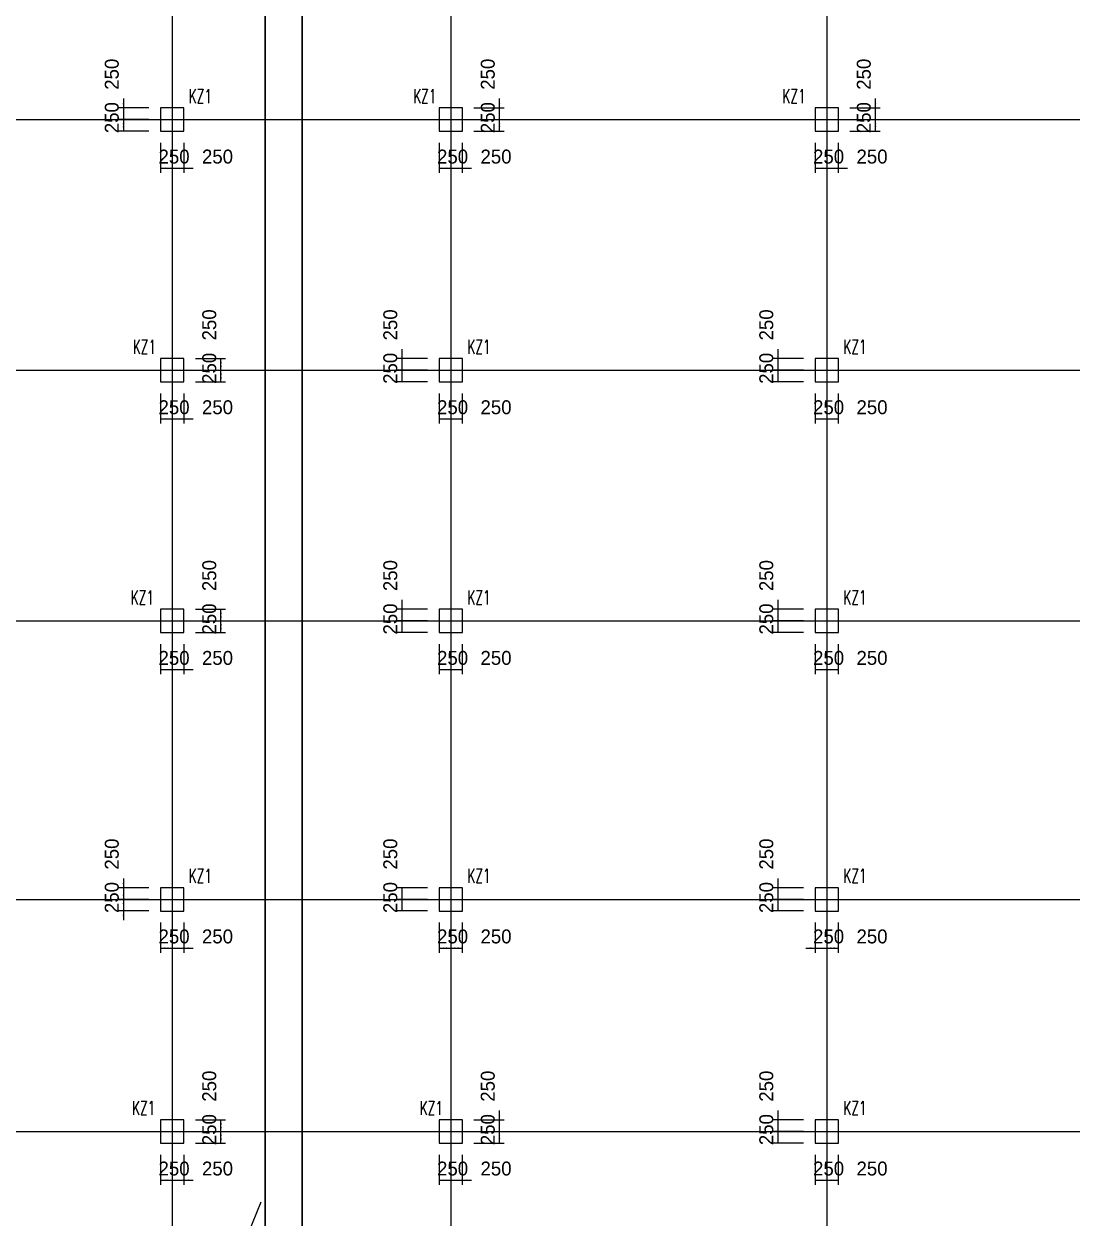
# Model space of a CAD drawing. Extents: x 387171 to 699106, y 11966 to 245688.
# Drawn here: x 529563 to 552144, y 98222 to 123948 of the extents above; entities that cross this region are included whole.
import ezdxf

# ---------------------------------------------------------------- set-up
doc = ezdxf.new("R2010")
doc.units = 0
doc.header["$LTSCALE"] = 100
doc.header["$MEASUREMENT"] = 0
for name, color, linetype in [('COLU', 7, 'Continuous'), ('DIM', 3, 'Continuous'), ('DOTE', 253, 'Continuous'), ('NUM', 7, 'Continuous')]:
    doc.layers.add(name, color=color, linetype=linetype)
doc.styles.get("Standard").update_dxf_attribs({"font": 'standard'})
doc.styles.add('tk', font='tk')
doc.dimstyles.get("Standard").update_dxf_attribs({"dimtxt": 300, "dimasz": 100, "dimexe": 100, "dimexo": 250, "dimgap": 100, "dimtad": 0, "dimtoh": 1, "dimdec": 0, "dimdsep": 46, "dimcen": 0.09, "dimclrt": 7, "dimadec": 0, "dimazin": 0, "dimtfac": 1, "dimtdec": 4, "dimtofl": 0, "dimtmove": 0, "dimatfit": 3, "dimfxl": 1, "dimtolj": 1, "dimtzin": 0, "dimarcsym": 0})

# ---------------------------------------------------------------- blocks, each defined once
blk = doc.blocks.new('*D3613')
at = {"layer": 'DIM', "color": 0, "linetype": 'ByBlock', "lineweight": -2}
for p, q in [((537708, 116938), (537708, 116288)), ((538258, 116738), (537608, 116738)), ((538258, 116488), (537608, 116488))]:
    blk.add_line(p, q, dxfattribs=at)
for points in [[(537708, 116738), (537691, 116838), (537725, 116838)], [(537708, 116488), (537725, 116388), (537691, 116388)]]:
    blk.add_solid(points, dxfattribs=at)
at = {"layer": 'DIM', "color": 7, "linetype": 'Continuous', "lineweight": -2, "insert": (537458, 117464), "char_height": 300, "width": 566.67, "attachment_point": 5, "rotation": 90, "style": 'tk'}
blk.add_mtext('250', dxfattribs=at)
blk = doc.blocks.new('*D4505')
at = {"layer": 'DIM', "color": 0, "linetype": 'ByBlock', "lineweight": -2}
for p, q in [((538258, 116488), (537608, 116488)), ((537708, 116488), (537708, 116238)), ((538258, 116238), (537608, 116238))]:
    blk.add_line(p, q, dxfattribs=at)
for points in [[(537708, 116488), (537725, 116388), (537691, 116388)], [(537708, 116238), (537691, 116338), (537725, 116338)]]:
    blk.add_solid(points, dxfattribs=at)
at = {"layer": 'DIM', "color": 7, "linetype": 'Continuous', "lineweight": -2, "insert": (537458, 116528), "char_height": 300, "width": 566.67, "attachment_point": 5, "rotation": 90, "style": 'tk'}
blk.add_mtext('250', dxfattribs=at)
blk = doc.blocks.new('*D4446')
at = {"layer": 'DIM', "color": 0, "linetype": 'ByBlock', "lineweight": -2}
for p, q in [((538508, 115988), (538508, 115338)), ((538758, 115988), (538758, 115338)), ((538508, 115438), (538758, 115438))]:
    blk.add_line(p, q, dxfattribs=at)
for points in [[(538508, 115438), (538608, 115455), (538608, 115421)], [(538758, 115438), (538658, 115421), (538658, 115455)]]:
    blk.add_solid(points, dxfattribs=at)
at = {"layer": 'DIM', "color": 7, "linetype": 'Continuous', "lineweight": -2, "insert": (538798, 115688), "char_height": 300, "width": 566.67, "attachment_point": 5, "style": 'tk'}
blk.add_mtext('250', dxfattribs=at)
blk = doc.blocks.new('*D473')
at = {"layer": 'DIM', "color": 0, "linetype": 'ByBlock', "lineweight": -2}
for p, q in [((538758, 115988), (538758, 115338)), ((539008, 115988), (539008, 115338)), ((538758, 115438), (539008, 115438))]:
    blk.add_line(p, q, dxfattribs=at)
for points in [[(538758, 115438), (538858, 115455), (538858, 115421)], [(539008, 115438), (538908, 115421), (538908, 115455)]]:
    blk.add_solid(points, dxfattribs=at)
at = {"layer": 'DIM', "color": 7, "linetype": 'Continuous', "lineweight": -2, "insert": (539734, 115688), "char_height": 300, "width": 566.67, "attachment_point": 5, "style": 'tk'}
blk.add_mtext('250', dxfattribs=at)
blk = doc.blocks.new('*D195')
at = {"layer": 'DIM', "color": 0, "linetype": 'ByBlock', "lineweight": -2}
for p, q in [((537708, 111538), (537708, 110888)), ((538258, 111338), (537608, 111338)), ((538258, 111088), (537608, 111088))]:
    blk.add_line(p, q, dxfattribs=at)
for points in [[(537708, 111338), (537691, 111438), (537725, 111438)], [(537708, 111088), (537725, 110988), (537691, 110988)]]:
    blk.add_solid(points, dxfattribs=at)
at = {"layer": 'DIM', "color": 7, "linetype": 'Continuous', "lineweight": -2, "insert": (537458, 112064), "char_height": 300, "width": 566.67, "attachment_point": 5, "rotation": 90, "style": 'tk'}
blk.add_mtext('250', dxfattribs=at)
blk = doc.blocks.new('*D74')
at = {"layer": 'DIM', "color": 0, "linetype": 'ByBlock', "lineweight": -2}
for p, q in [((538258, 111088), (537608, 111088)), ((537708, 111088), (537708, 110838)), ((538258, 110838), (537608, 110838))]:
    blk.add_line(p, q, dxfattribs=at)
for points in [[(537708, 111088), (537725, 110988), (537691, 110988)], [(537708, 110838), (537691, 110938), (537725, 110938)]]:
    blk.add_solid(points, dxfattribs=at)
at = {"layer": 'DIM', "color": 7, "linetype": 'Continuous', "lineweight": -2, "insert": (537458, 111128), "char_height": 300, "width": 566.67, "attachment_point": 5, "rotation": 90, "style": 'tk'}
blk.add_mtext('250', dxfattribs=at)
blk = doc.blocks.new('*D949')
at = {"layer": 'DIM', "color": 0, "linetype": 'ByBlock', "lineweight": -2}
for p, q in [((538508, 110588), (538508, 109938)), ((538758, 110588), (538758, 109938)), ((538508, 110038), (538758, 110038))]:
    blk.add_line(p, q, dxfattribs=at)
for points in [[(538508, 110038), (538608, 110055), (538608, 110021)], [(538758, 110038), (538658, 110021), (538658, 110055)]]:
    blk.add_solid(points, dxfattribs=at)
at = {"layer": 'DIM', "color": 7, "linetype": 'Continuous', "lineweight": -2, "insert": (538798, 110288), "char_height": 300, "width": 566.67, "attachment_point": 5, "style": 'tk'}
blk.add_mtext('250', dxfattribs=at)
blk = doc.blocks.new('*D4398')
at = {"layer": 'DIM', "color": 0, "linetype": 'ByBlock', "lineweight": -2}
for p, q in [((538758, 110588), (538758, 109938)), ((539008, 110588), (539008, 109938)), ((538758, 110038), (539008, 110038))]:
    blk.add_line(p, q, dxfattribs=at)
for points in [[(538758, 110038), (538858, 110055), (538858, 110021)], [(539008, 110038), (538908, 110021), (538908, 110055)]]:
    blk.add_solid(points, dxfattribs=at)
at = {"layer": 'DIM', "color": 7, "linetype": 'Continuous', "lineweight": -2, "insert": (539734, 110288), "char_height": 300, "width": 566.67, "attachment_point": 5, "style": 'tk'}
blk.add_mtext('250', dxfattribs=at)
blk = doc.blocks.new('*D4054')
at = {"layer": 'DIM', "color": 0, "linetype": 'ByBlock', "lineweight": -2}
for p, q in [((545808, 116938), (545808, 116288)), ((546358, 116738), (545708, 116738)), ((546358, 116488), (545708, 116488))]:
    blk.add_line(p, q, dxfattribs=at)
for points in [[(545808, 116738), (545791, 116838), (545825, 116838)], [(545808, 116488), (545825, 116388), (545791, 116388)]]:
    blk.add_solid(points, dxfattribs=at)
at = {"layer": 'DIM', "color": 7, "linetype": 'Continuous', "lineweight": -2, "insert": (545558, 117464), "char_height": 300, "width": 566.67, "attachment_point": 5, "rotation": 90, "style": 'tk'}
blk.add_mtext('250', dxfattribs=at)
blk = doc.blocks.new('*D215')
at = {"layer": 'DIM', "color": 0, "linetype": 'ByBlock', "lineweight": -2}
for p, q in [((546358, 116488), (545708, 116488)), ((545808, 116488), (545808, 116238)), ((546358, 116238), (545708, 116238))]:
    blk.add_line(p, q, dxfattribs=at)
for points in [[(545808, 116488), (545825, 116388), (545791, 116388)], [(545808, 116238), (545791, 116338), (545825, 116338)]]:
    blk.add_solid(points, dxfattribs=at)
at = {"layer": 'DIM', "color": 7, "linetype": 'Continuous', "lineweight": -2, "insert": (545558, 116528), "char_height": 300, "width": 566.67, "attachment_point": 5, "rotation": 90, "style": 'tk'}
blk.add_mtext('250', dxfattribs=at)
blk = doc.blocks.new('*D90')
at = {"layer": 'DIM', "color": 0, "linetype": 'ByBlock', "lineweight": -2}
for p, q in [((546608, 115988), (546608, 115338)), ((546858, 115988), (546858, 115338)), ((546608, 115438), (546858, 115438))]:
    blk.add_line(p, q, dxfattribs=at)
for points in [[(546608, 115438), (546708, 115455), (546708, 115421)], [(546858, 115438), (546758, 115421), (546758, 115455)]]:
    blk.add_solid(points, dxfattribs=at)
at = {"layer": 'DIM', "color": 7, "linetype": 'Continuous', "lineweight": -2, "insert": (546898, 115688), "char_height": 300, "width": 566.67, "attachment_point": 5, "style": 'tk'}
blk.add_mtext('250', dxfattribs=at)
blk = doc.blocks.new('*D4591')
at = {"layer": 'DIM', "color": 0, "linetype": 'ByBlock', "lineweight": -2}
for p, q in [((546858, 115988), (546858, 115338)), ((547108, 115988), (547108, 115338)), ((546858, 115438), (547108, 115438))]:
    blk.add_line(p, q, dxfattribs=at)
for points in [[(546858, 115438), (546958, 115455), (546958, 115421)], [(547108, 115438), (547008, 115421), (547008, 115455)]]:
    blk.add_solid(points, dxfattribs=at)
at = {"layer": 'DIM', "color": 7, "linetype": 'Continuous', "lineweight": -2, "insert": (547834, 115688), "char_height": 300, "width": 566.67, "attachment_point": 5, "style": 'tk'}
blk.add_mtext('250', dxfattribs=at)
blk = doc.blocks.new('*D1590')
at = {"layer": 'DIM', "color": 0, "linetype": 'ByBlock', "lineweight": -2}
for p, q in [((538508, 121388), (538508, 120738)), ((538758, 121388), (538758, 120738)), ((538508, 120838), (538758, 120838))]:
    blk.add_line(p, q, dxfattribs=at)
for points in [[(538508, 120838), (538608, 120855), (538608, 120821)], [(538758, 120838), (538658, 120821), (538658, 120855)]]:
    blk.add_solid(points, dxfattribs=at)
at = {"layer": 'DIM', "color": 7, "linetype": 'Continuous', "lineweight": -2, "insert": (538798, 121088), "char_height": 300, "width": 566.67, "attachment_point": 5, "style": 'tk'}
blk.add_mtext('250', dxfattribs=at)
blk = doc.blocks.new('*D2492')
at = {"layer": 'DIM', "color": 0, "linetype": 'ByBlock', "lineweight": -2}
for p, q in [((538758, 121388), (538758, 120738)), ((539008, 121388), (539008, 120738)), ((538558, 120838), (539208, 120838))]:
    blk.add_line(p, q, dxfattribs=at)
for points in [[(538758, 120838), (538658, 120821), (538658, 120855)], [(539008, 120838), (539108, 120855), (539108, 120821)]]:
    blk.add_solid(points, dxfattribs=at)
at = {"layer": 'DIM', "color": 7, "linetype": 'Continuous', "lineweight": -2, "insert": (539734, 121088), "char_height": 300, "width": 566.67, "attachment_point": 5, "style": 'tk'}
blk.add_mtext('250', dxfattribs=at)
blk = doc.blocks.new('*D2066')
at = {"layer": 'DIM', "color": 0, "linetype": 'ByBlock', "lineweight": -2}
for p, q in [((539258, 121888), (539908, 121888)), ((539808, 121638), (539808, 121888)), ((539258, 121638), (539908, 121638))]:
    blk.add_line(p, q, dxfattribs=at)
for points in [[(539808, 121888), (539825, 121788), (539791, 121788)], [(539808, 121638), (539791, 121738), (539825, 121738)]]:
    blk.add_solid(points, dxfattribs=at)
at = {"layer": 'DIM', "color": 7, "linetype": 'Continuous', "lineweight": -2, "insert": (539558, 121928), "char_height": 300, "width": 566.67, "attachment_point": 5, "rotation": 90, "style": 'tk'}
blk.add_mtext('250', dxfattribs=at)
blk = doc.blocks.new('*D2023')
at = {"layer": 'DIM', "color": 0, "linetype": 'ByBlock', "lineweight": -2}
for p, q in [((539808, 121688), (539808, 122338)), ((539258, 122138), (539908, 122138)), ((539258, 121888), (539908, 121888))]:
    blk.add_line(p, q, dxfattribs=at)
for points in [[(539808, 122138), (539791, 122238), (539825, 122238)], [(539808, 121888), (539825, 121788), (539791, 121788)]]:
    blk.add_solid(points, dxfattribs=at)
at = {"layer": 'DIM', "color": 7, "linetype": 'Continuous', "lineweight": -2, "insert": (539558, 122864), "char_height": 300, "width": 566.67, "attachment_point": 5, "rotation": 90, "style": 'tk'}
blk.add_mtext('250', dxfattribs=at)
blk = doc.blocks.new('*D2970')
at = {"layer": 'DIM', "color": 0, "linetype": 'ByBlock', "lineweight": -2}
for p, q in [((546608, 121388), (546608, 120738)), ((546858, 121388), (546858, 120738)), ((546608, 120838), (546858, 120838))]:
    blk.add_line(p, q, dxfattribs=at)
for points in [[(546608, 120838), (546708, 120855), (546708, 120821)], [(546858, 120838), (546758, 120821), (546758, 120855)]]:
    blk.add_solid(points, dxfattribs=at)
at = {"layer": 'DIM', "color": 7, "linetype": 'Continuous', "lineweight": -2, "insert": (546898, 121088), "char_height": 300, "width": 566.67, "attachment_point": 5, "style": 'tk'}
blk.add_mtext('250', dxfattribs=at)
blk = doc.blocks.new('*D2544')
at = {"layer": 'DIM', "color": 0, "linetype": 'ByBlock', "lineweight": -2}
for p, q in [((546858, 121388), (546858, 120738)), ((547108, 121388), (547108, 120738)), ((546658, 120838), (547308, 120838))]:
    blk.add_line(p, q, dxfattribs=at)
for points in [[(546858, 120838), (546758, 120821), (546758, 120855)], [(547108, 120838), (547208, 120855), (547208, 120821)]]:
    blk.add_solid(points, dxfattribs=at)
at = {"layer": 'DIM', "color": 7, "linetype": 'Continuous', "lineweight": -2, "insert": (547834, 121088), "char_height": 300, "width": 566.67, "attachment_point": 5, "style": 'tk'}
blk.add_mtext('250', dxfattribs=at)
blk = doc.blocks.new('*D3477')
at = {"layer": 'DIM', "color": 0, "linetype": 'ByBlock', "lineweight": -2}
for p, q in [((547358, 121888), (548008, 121888)), ((547908, 121638), (547908, 121888)), ((547358, 121638), (548008, 121638))]:
    blk.add_line(p, q, dxfattribs=at)
for points in [[(547908, 121888), (547925, 121788), (547891, 121788)], [(547908, 121638), (547891, 121738), (547925, 121738)]]:
    blk.add_solid(points, dxfattribs=at)
at = {"layer": 'DIM', "color": 7, "linetype": 'Continuous', "lineweight": -2, "insert": (547658, 121928), "char_height": 300, "width": 566.67, "attachment_point": 5, "rotation": 90, "style": 'tk'}
blk.add_mtext('250', dxfattribs=at)
blk = doc.blocks.new('*D3424')
at = {"layer": 'DIM', "color": 0, "linetype": 'ByBlock', "lineweight": -2}
for p, q in [((547908, 121688), (547908, 122338)), ((547358, 122138), (548008, 122138)), ((547358, 121888), (548008, 121888))]:
    blk.add_line(p, q, dxfattribs=at)
for points in [[(547908, 122138), (547891, 122238), (547925, 122238)], [(547908, 121888), (547925, 121788), (547891, 121788)]]:
    blk.add_solid(points, dxfattribs=at)
at = {"layer": 'DIM', "color": 7, "linetype": 'Continuous', "lineweight": -2, "insert": (547658, 122864), "char_height": 300, "width": 566.67, "attachment_point": 5, "rotation": 90, "style": 'tk'}
blk.add_mtext('250', dxfattribs=at)
blk = doc.blocks.new('*D3918')
at = {"layer": 'DIM', "color": 0, "linetype": 'ByBlock', "lineweight": -2}
for p, q in [((531708, 122338), (531708, 121688)), ((532258, 122138), (531608, 122138)), ((532258, 121888), (531608, 121888))]:
    blk.add_line(p, q, dxfattribs=at)
for points in [[(531708, 122138), (531691, 122238), (531725, 122238)], [(531708, 121888), (531725, 121788), (531691, 121788)]]:
    blk.add_solid(points, dxfattribs=at)
at = {"layer": 'DIM', "color": 7, "linetype": 'Continuous', "lineweight": -2, "insert": (531458, 122864), "char_height": 300, "width": 566.67, "attachment_point": 5, "rotation": 90, "style": 'tk'}
blk.add_mtext('250', dxfattribs=at)
blk = doc.blocks.new('*D3803')
at = {"layer": 'DIM', "color": 0, "linetype": 'ByBlock', "lineweight": -2}
for p, q in [((532258, 121888), (531608, 121888)), ((531708, 121888), (531708, 121638)), ((532258, 121638), (531608, 121638))]:
    blk.add_line(p, q, dxfattribs=at)
for points in [[(531708, 121888), (531725, 121788), (531691, 121788)], [(531708, 121638), (531691, 121738), (531725, 121738)]]:
    blk.add_solid(points, dxfattribs=at)
at = {"layer": 'DIM', "color": 7, "linetype": 'Continuous', "lineweight": -2, "insert": (531458, 121928), "char_height": 300, "width": 566.67, "attachment_point": 5, "rotation": 90, "style": 'tk'}
blk.add_mtext('250', dxfattribs=at)
blk = doc.blocks.new('*D4726')
at = {"layer": 'DIM', "color": 0, "linetype": 'ByBlock', "lineweight": -2}
for p, q in [((532508, 121388), (532508, 120738)), ((532758, 121388), (532758, 120738)), ((532508, 120838), (532758, 120838))]:
    blk.add_line(p, q, dxfattribs=at)
for points in [[(532508, 120838), (532608, 120855), (532608, 120821)], [(532758, 120838), (532658, 120821), (532658, 120855)]]:
    blk.add_solid(points, dxfattribs=at)
at = {"layer": 'DIM', "color": 7, "linetype": 'Continuous', "lineweight": -2, "insert": (532798, 121088), "char_height": 300, "width": 566.67, "attachment_point": 5, "style": 'tk'}
blk.add_mtext('250', dxfattribs=at)
blk = doc.blocks.new('*D4373')
at = {"layer": 'DIM', "color": 0, "linetype": 'ByBlock', "lineweight": -2}
for p, q in [((532758, 121388), (532758, 120738)), ((533008, 121388), (533008, 120738)), ((532558, 120838), (533208, 120838))]:
    blk.add_line(p, q, dxfattribs=at)
for points in [[(532758, 120838), (532658, 120821), (532658, 120855)], [(533008, 120838), (533108, 120855), (533108, 120821)]]:
    blk.add_solid(points, dxfattribs=at)
at = {"layer": 'DIM', "color": 7, "linetype": 'Continuous', "lineweight": -2, "insert": (533734, 121088), "char_height": 300, "width": 566.67, "attachment_point": 5, "style": 'tk'}
blk.add_mtext('250', dxfattribs=at)
blk = doc.blocks.new('*D884')
at = {"layer": 'DIM', "color": 0, "linetype": 'ByBlock', "lineweight": -2}
for p, q in [((532508, 115988), (532508, 115338)), ((532758, 115988), (532758, 115338)), ((532508, 115438), (532758, 115438))]:
    blk.add_line(p, q, dxfattribs=at)
for points in [[(532508, 115438), (532608, 115455), (532608, 115421)], [(532758, 115438), (532658, 115421), (532658, 115455)]]:
    blk.add_solid(points, dxfattribs=at)
at = {"layer": 'DIM', "color": 7, "linetype": 'Continuous', "lineweight": -2, "insert": (532798, 115688), "char_height": 300, "width": 566.67, "attachment_point": 5, "style": 'tk'}
blk.add_mtext('250', dxfattribs=at)
blk = doc.blocks.new('*D1642')
at = {"layer": 'DIM', "color": 0, "linetype": 'ByBlock', "lineweight": -2}
for p, q in [((532758, 115988), (532758, 115338)), ((533008, 115988), (533008, 115338)), ((532558, 115438), (533208, 115438))]:
    blk.add_line(p, q, dxfattribs=at)
for points in [[(532758, 115438), (532658, 115421), (532658, 115455)], [(533008, 115438), (533108, 115455), (533108, 115421)]]:
    blk.add_solid(points, dxfattribs=at)
at = {"layer": 'DIM', "color": 7, "linetype": 'Continuous', "lineweight": -2, "insert": (533734, 115688), "char_height": 300, "width": 566.67, "attachment_point": 5, "style": 'tk'}
blk.add_mtext('250', dxfattribs=at)
blk = doc.blocks.new('*D1384')
at = {"layer": 'DIM', "color": 0, "linetype": 'ByBlock', "lineweight": -2}
for p, q in [((533258, 116488), (533908, 116488)), ((533808, 116238), (533808, 116488)), ((533258, 116238), (533908, 116238))]:
    blk.add_line(p, q, dxfattribs=at)
for points in [[(533808, 116488), (533825, 116388), (533791, 116388)], [(533808, 116238), (533791, 116338), (533825, 116338)]]:
    blk.add_solid(points, dxfattribs=at)
at = {"layer": 'DIM', "color": 7, "linetype": 'Continuous', "lineweight": -2, "insert": (533558, 116528), "char_height": 300, "width": 566.67, "attachment_point": 5, "rotation": 90, "style": 'tk'}
blk.add_mtext('250', dxfattribs=at)
blk = doc.blocks.new('*D2490')
at = {"layer": 'DIM', "color": 0, "linetype": 'ByBlock', "lineweight": -2}
for p, q in [((533258, 116738), (533908, 116738)), ((533808, 116488), (533808, 116738)), ((533258, 116488), (533908, 116488))]:
    blk.add_line(p, q, dxfattribs=at)
for points in [[(533808, 116738), (533825, 116638), (533791, 116638)], [(533808, 116488), (533791, 116588), (533825, 116588)]]:
    blk.add_solid(points, dxfattribs=at)
at = {"layer": 'DIM', "color": 7, "linetype": 'Continuous', "lineweight": -2, "insert": (533558, 117464), "char_height": 300, "width": 566.67, "attachment_point": 5, "rotation": 90, "style": 'tk'}
blk.add_mtext('250', dxfattribs=at)
blk = doc.blocks.new('*D1350')
at = {"layer": 'DIM', "color": 0, "linetype": 'ByBlock', "lineweight": -2}
for p, q in [((532508, 110588), (532508, 109938)), ((532758, 110588), (532758, 109938)), ((532508, 110038), (532758, 110038))]:
    blk.add_line(p, q, dxfattribs=at)
for points in [[(532508, 110038), (532608, 110055), (532608, 110021)], [(532758, 110038), (532658, 110021), (532658, 110055)]]:
    blk.add_solid(points, dxfattribs=at)
at = {"layer": 'DIM', "color": 7, "linetype": 'Continuous', "lineweight": -2, "insert": (532798, 110288), "char_height": 300, "width": 566.67, "attachment_point": 5, "style": 'tk'}
blk.add_mtext('250', dxfattribs=at)
blk = doc.blocks.new('*D2242')
at = {"layer": 'DIM', "color": 0, "linetype": 'ByBlock', "lineweight": -2}
for p, q in [((532758, 110588), (532758, 109938)), ((533008, 110588), (533008, 109938)), ((532558, 110038), (533208, 110038))]:
    blk.add_line(p, q, dxfattribs=at)
for points in [[(532758, 110038), (532658, 110021), (532658, 110055)], [(533008, 110038), (533108, 110055), (533108, 110021)]]:
    blk.add_solid(points, dxfattribs=at)
at = {"layer": 'DIM', "color": 7, "linetype": 'Continuous', "lineweight": -2, "insert": (533734, 110288), "char_height": 300, "width": 566.67, "attachment_point": 5, "style": 'tk'}
blk.add_mtext('250', dxfattribs=at)
blk = doc.blocks.new('*D1897')
at = {"layer": 'DIM', "color": 0, "linetype": 'ByBlock', "lineweight": -2}
for p, q in [((533258, 111088), (533908, 111088)), ((533808, 110838), (533808, 111088)), ((533258, 110838), (533908, 110838))]:
    blk.add_line(p, q, dxfattribs=at)
for points in [[(533808, 111088), (533825, 110988), (533791, 110988)], [(533808, 110838), (533791, 110938), (533825, 110938)]]:
    blk.add_solid(points, dxfattribs=at)
at = {"layer": 'DIM', "color": 7, "linetype": 'Continuous', "lineweight": -2, "insert": (533558, 111128), "char_height": 300, "width": 566.67, "attachment_point": 5, "rotation": 90, "style": 'tk'}
blk.add_mtext('250', dxfattribs=at)
blk = doc.blocks.new('*D1803')
at = {"layer": 'DIM', "color": 0, "linetype": 'ByBlock', "lineweight": -2}
for p, q in [((533258, 111338), (533908, 111338)), ((533808, 111088), (533808, 111338)), ((533258, 111088), (533908, 111088))]:
    blk.add_line(p, q, dxfattribs=at)
for points in [[(533808, 111338), (533825, 111238), (533791, 111238)], [(533808, 111088), (533791, 111188), (533825, 111188)]]:
    blk.add_solid(points, dxfattribs=at)
at = {"layer": 'DIM', "color": 7, "linetype": 'Continuous', "lineweight": -2, "insert": (533558, 112064), "char_height": 300, "width": 566.67, "attachment_point": 5, "rotation": 90, "style": 'tk'}
blk.add_mtext('250', dxfattribs=at)
blk = doc.blocks.new('*D2722')
at = {"layer": 'DIM', "color": 0, "linetype": 'ByBlock', "lineweight": -2}
for p, q in [((545808, 111538), (545808, 110888)), ((546358, 111338), (545708, 111338)), ((546358, 111088), (545708, 111088))]:
    blk.add_line(p, q, dxfattribs=at)
for points in [[(545808, 111338), (545791, 111438), (545825, 111438)], [(545808, 111088), (545825, 110988), (545791, 110988)]]:
    blk.add_solid(points, dxfattribs=at)
at = {"layer": 'DIM', "color": 7, "linetype": 'Continuous', "lineweight": -2, "insert": (545558, 112064), "char_height": 300, "width": 566.67, "attachment_point": 5, "rotation": 90, "style": 'tk'}
blk.add_mtext('250', dxfattribs=at)
blk = doc.blocks.new('*D2275')
at = {"layer": 'DIM', "color": 0, "linetype": 'ByBlock', "lineweight": -2}
for p, q in [((546358, 111088), (545708, 111088)), ((545808, 111088), (545808, 110838)), ((546358, 110838), (545708, 110838))]:
    blk.add_line(p, q, dxfattribs=at)
for points in [[(545808, 111088), (545825, 110988), (545791, 110988)], [(545808, 110838), (545791, 110938), (545825, 110938)]]:
    blk.add_solid(points, dxfattribs=at)
at = {"layer": 'DIM', "color": 7, "linetype": 'Continuous', "lineweight": -2, "insert": (545558, 111128), "char_height": 300, "width": 566.67, "attachment_point": 5, "rotation": 90, "style": 'tk'}
blk.add_mtext('250', dxfattribs=at)
blk = doc.blocks.new('*D3430')
at = {"layer": 'DIM', "color": 0, "linetype": 'ByBlock', "lineweight": -2}
for p, q in [((546608, 110588), (546608, 109938)), ((546858, 110588), (546858, 109938)), ((546608, 110038), (546858, 110038))]:
    blk.add_line(p, q, dxfattribs=at)
for points in [[(546608, 110038), (546708, 110055), (546708, 110021)], [(546858, 110038), (546758, 110021), (546758, 110055)]]:
    blk.add_solid(points, dxfattribs=at)
at = {"layer": 'DIM', "color": 7, "linetype": 'Continuous', "lineweight": -2, "insert": (546898, 110288), "char_height": 300, "width": 566.67, "attachment_point": 5, "style": 'tk'}
blk.add_mtext('250', dxfattribs=at)
blk = doc.blocks.new('*D3174')
at = {"layer": 'DIM', "color": 0, "linetype": 'ByBlock', "lineweight": -2}
for p, q in [((546858, 110588), (546858, 109938)), ((547108, 110588), (547108, 109938)), ((546858, 110038), (547108, 110038))]:
    blk.add_line(p, q, dxfattribs=at)
for points in [[(546858, 110038), (546958, 110055), (546958, 110021)], [(547108, 110038), (547008, 110021), (547008, 110055)]]:
    blk.add_solid(points, dxfattribs=at)
at = {"layer": 'DIM', "color": 7, "linetype": 'Continuous', "lineweight": -2, "insert": (547834, 110288), "char_height": 300, "width": 566.67, "attachment_point": 5, "style": 'tk'}
blk.add_mtext('250', dxfattribs=at)
blk = doc.blocks.new('*D3883')
at = {"layer": 'DIM', "color": 0, "linetype": 'ByBlock', "lineweight": -2}
for p, q in [((531708, 105538), (531708, 104888)), ((532258, 105338), (531608, 105338)), ((532258, 105088), (531608, 105088))]:
    blk.add_line(p, q, dxfattribs=at)
for points in [[(531708, 105338), (531691, 105438), (531725, 105438)], [(531708, 105088), (531725, 104988), (531691, 104988)]]:
    blk.add_solid(points, dxfattribs=at)
at = {"layer": 'DIM', "color": 7, "linetype": 'Continuous', "lineweight": -2, "insert": (531458, 106064), "char_height": 300, "width": 566.67, "attachment_point": 5, "rotation": 90, "style": 'tk'}
blk.add_mtext('250', dxfattribs=at)
blk = doc.blocks.new('*D3763')
at = {"layer": 'DIM', "color": 0, "linetype": 'ByBlock', "lineweight": -2}
for p, q in [((531708, 105288), (531708, 104638)), ((532258, 105088), (531608, 105088)), ((532258, 104838), (531608, 104838))]:
    blk.add_line(p, q, dxfattribs=at)
for points in [[(531708, 105088), (531691, 105188), (531725, 105188)], [(531708, 104838), (531725, 104738), (531691, 104738)]]:
    blk.add_solid(points, dxfattribs=at)
at = {"layer": 'DIM', "color": 7, "linetype": 'Continuous', "lineweight": -2, "insert": (531458, 105128), "char_height": 300, "width": 566.67, "attachment_point": 5, "rotation": 90, "style": 'tk'}
blk.add_mtext('250', dxfattribs=at)
blk = doc.blocks.new('*D4693')
at = {"layer": 'DIM', "color": 0, "linetype": 'ByBlock', "lineweight": -2}
for p, q in [((532508, 104588), (532508, 103938)), ((532758, 104588), (532758, 103938)), ((532508, 104038), (532758, 104038))]:
    blk.add_line(p, q, dxfattribs=at)
for points in [[(532508, 104038), (532608, 104055), (532608, 104021)], [(532758, 104038), (532658, 104021), (532658, 104055)]]:
    blk.add_solid(points, dxfattribs=at)
at = {"layer": 'DIM', "color": 7, "linetype": 'Continuous', "lineweight": -2, "insert": (532798, 104288), "char_height": 300, "width": 566.67, "attachment_point": 5, "style": 'tk'}
blk.add_mtext('250', dxfattribs=at)
blk = doc.blocks.new('*D4255')
at = {"layer": 'DIM', "color": 0, "linetype": 'ByBlock', "lineweight": -2}
for p, q in [((532758, 104588), (532758, 103938)), ((533008, 104588), (533008, 103938)), ((532558, 104038), (533208, 104038))]:
    blk.add_line(p, q, dxfattribs=at)
for points in [[(532758, 104038), (532658, 104021), (532658, 104055)], [(533008, 104038), (533108, 104055), (533108, 104021)]]:
    blk.add_solid(points, dxfattribs=at)
at = {"layer": 'DIM', "color": 7, "linetype": 'Continuous', "lineweight": -2, "insert": (533734, 104288), "char_height": 300, "width": 566.67, "attachment_point": 5, "style": 'tk'}
blk.add_mtext('250', dxfattribs=at)
blk = doc.blocks.new('*D636')
at = {"layer": 'DIM', "color": 0, "linetype": 'ByBlock', "lineweight": -2}
for p, q in [((532508, 99588), (532508, 98938)), ((532758, 99588), (532758, 98938)), ((532508, 99038), (532758, 99038))]:
    blk.add_line(p, q, dxfattribs=at)
for points in [[(532508, 99038), (532608, 99055), (532608, 99021)], [(532758, 99038), (532658, 99021), (532658, 99055)]]:
    blk.add_solid(points, dxfattribs=at)
at = {"layer": 'DIM', "color": 7, "linetype": 'Continuous', "lineweight": -2, "insert": (532798, 99288), "char_height": 300, "width": 566.67, "attachment_point": 5, "style": 'tk'}
blk.add_mtext('250', dxfattribs=at)
blk = doc.blocks.new('*D378')
at = {"layer": 'DIM', "color": 0, "linetype": 'ByBlock', "lineweight": -2}
for p, q in [((532758, 99588), (532758, 98938)), ((533008, 99588), (533008, 98938)), ((532558, 99038), (533208, 99038))]:
    blk.add_line(p, q, dxfattribs=at)
for points in [[(532758, 99038), (532658, 99021), (532658, 99055)], [(533008, 99038), (533108, 99055), (533108, 99021)]]:
    blk.add_solid(points, dxfattribs=at)
at = {"layer": 'DIM', "color": 7, "linetype": 'Continuous', "lineweight": -2, "insert": (533734, 99288), "char_height": 300, "width": 566.67, "attachment_point": 5, "style": 'tk'}
blk.add_mtext('250', dxfattribs=at)
blk = doc.blocks.new('*D1171')
at = {"layer": 'DIM', "color": 0, "linetype": 'ByBlock', "lineweight": -2}
for p, q in [((533258, 100088), (533908, 100088)), ((533808, 99838), (533808, 100088)), ((533258, 99838), (533908, 99838))]:
    blk.add_line(p, q, dxfattribs=at)
for points in [[(533808, 100088), (533825, 99988), (533791, 99988)], [(533808, 99838), (533791, 99938), (533825, 99938)]]:
    blk.add_solid(points, dxfattribs=at)
at = {"layer": 'DIM', "color": 7, "linetype": 'Continuous', "lineweight": -2, "insert": (533558, 100128), "char_height": 300, "width": 566.67, "attachment_point": 5, "rotation": 90, "style": 'tk'}
blk.add_mtext('250', dxfattribs=at)
blk = doc.blocks.new('*D918')
at = {"layer": 'DIM', "color": 0, "linetype": 'ByBlock', "lineweight": -2}
for p, q in [((533258, 100338), (533908, 100338)), ((533808, 100088), (533808, 100338)), ((533258, 100088), (533908, 100088))]:
    blk.add_line(p, q, dxfattribs=at)
for points in [[(533808, 100338), (533825, 100238), (533791, 100238)], [(533808, 100088), (533791, 100188), (533825, 100188)]]:
    blk.add_solid(points, dxfattribs=at)
at = {"layer": 'DIM', "color": 7, "linetype": 'Continuous', "lineweight": -2, "insert": (533558, 101064), "char_height": 300, "width": 566.67, "attachment_point": 5, "rotation": 90, "style": 'tk'}
blk.add_mtext('250', dxfattribs=at)
blk = doc.blocks.new('*D859')
at = {"layer": 'DIM', "color": 0, "linetype": 'ByBlock', "lineweight": -2}
for p, q in [((538258, 105338), (537608, 105338)), ((537708, 105338), (537708, 105088)), ((538258, 105088), (537608, 105088))]:
    blk.add_line(p, q, dxfattribs=at)
for points in [[(537708, 105338), (537725, 105238), (537691, 105238)], [(537708, 105088), (537691, 105188), (537725, 105188)]]:
    blk.add_solid(points, dxfattribs=at)
at = {"layer": 'DIM', "color": 7, "linetype": 'Continuous', "lineweight": -2, "insert": (537458, 106064), "char_height": 300, "width": 566.67, "attachment_point": 5, "rotation": 90, "style": 'tk'}
blk.add_mtext('250', dxfattribs=at)
blk = doc.blocks.new('*D1617')
at = {"layer": 'DIM', "color": 0, "linetype": 'ByBlock', "lineweight": -2}
for p, q in [((538258, 105088), (537608, 105088)), ((537708, 105088), (537708, 104838)), ((538258, 104838), (537608, 104838))]:
    blk.add_line(p, q, dxfattribs=at)
for points in [[(537708, 105088), (537725, 104988), (537691, 104988)], [(537708, 104838), (537691, 104938), (537725, 104938)]]:
    blk.add_solid(points, dxfattribs=at)
at = {"layer": 'DIM', "color": 7, "linetype": 'Continuous', "lineweight": -2, "insert": (537458, 105128), "char_height": 300, "width": 566.67, "attachment_point": 5, "rotation": 90, "style": 'tk'}
blk.add_mtext('250', dxfattribs=at)
blk = doc.blocks.new('*D1368')
at = {"layer": 'DIM', "color": 0, "linetype": 'ByBlock', "lineweight": -2}
for p, q in [((538508, 104588), (538508, 103938)), ((538758, 104588), (538758, 103938)), ((538508, 104038), (538758, 104038))]:
    blk.add_line(p, q, dxfattribs=at)
for points in [[(538508, 104038), (538608, 104055), (538608, 104021)], [(538758, 104038), (538658, 104021), (538658, 104055)]]:
    blk.add_solid(points, dxfattribs=at)
at = {"layer": 'DIM', "color": 7, "linetype": 'Continuous', "lineweight": -2, "insert": (538798, 104288), "char_height": 300, "width": 566.67, "attachment_point": 5, "style": 'tk'}
blk.add_mtext('250', dxfattribs=at)
blk = doc.blocks.new('*D2395')
at = {"layer": 'DIM', "color": 0, "linetype": 'ByBlock', "lineweight": -2}
for p, q in [((538758, 104588), (538758, 103938)), ((539008, 104588), (539008, 103938)), ((538758, 104038), (539008, 104038))]:
    blk.add_line(p, q, dxfattribs=at)
for points in [[(538758, 104038), (538858, 104055), (538858, 104021)], [(539008, 104038), (538908, 104021), (538908, 104055)]]:
    blk.add_solid(points, dxfattribs=at)
at = {"layer": 'DIM', "color": 7, "linetype": 'Continuous', "lineweight": -2, "insert": (539734, 104288), "char_height": 300, "width": 566.67, "attachment_point": 5, "style": 'tk'}
blk.add_mtext('250', dxfattribs=at)
blk = doc.blocks.new('*D2045')
at = {"layer": 'DIM', "color": 0, "linetype": 'ByBlock', "lineweight": -2}
for p, q in [((538508, 99588), (538508, 98938)), ((538758, 99588), (538758, 98938)), ((538508, 99038), (538758, 99038))]:
    blk.add_line(p, q, dxfattribs=at)
for points in [[(538508, 99038), (538608, 99055), (538608, 99021)], [(538758, 99038), (538658, 99021), (538658, 99055)]]:
    blk.add_solid(points, dxfattribs=at)
at = {"layer": 'DIM', "color": 7, "linetype": 'Continuous', "lineweight": -2, "insert": (538798, 99288), "char_height": 300, "width": 566.67, "attachment_point": 5, "style": 'tk'}
blk.add_mtext('250', dxfattribs=at)
blk = doc.blocks.new('*D3007')
at = {"layer": 'DIM', "color": 0, "linetype": 'ByBlock', "lineweight": -2}
for p, q in [((538758, 99588), (538758, 98938)), ((539008, 99588), (539008, 98938)), ((538558, 99038), (539208, 99038))]:
    blk.add_line(p, q, dxfattribs=at)
for points in [[(538758, 99038), (538658, 99021), (538658, 99055)], [(539008, 99038), (539108, 99055), (539108, 99021)]]:
    blk.add_solid(points, dxfattribs=at)
at = {"layer": 'DIM', "color": 7, "linetype": 'Continuous', "lineweight": -2, "insert": (539734, 99288), "char_height": 300, "width": 566.67, "attachment_point": 5, "style": 'tk'}
blk.add_mtext('250', dxfattribs=at)
blk = doc.blocks.new('*D2872')
at = {"layer": 'DIM', "color": 0, "linetype": 'ByBlock', "lineweight": -2}
for p, q in [((539258, 100088), (539908, 100088)), ((539808, 99838), (539808, 100088)), ((539258, 99838), (539908, 99838))]:
    blk.add_line(p, q, dxfattribs=at)
for points in [[(539808, 100088), (539825, 99988), (539791, 99988)], [(539808, 99838), (539791, 99938), (539825, 99938)]]:
    blk.add_solid(points, dxfattribs=at)
at = {"layer": 'DIM', "color": 7, "linetype": 'Continuous', "lineweight": -2, "insert": (539558, 100128), "char_height": 300, "width": 566.67, "attachment_point": 5, "rotation": 90, "style": 'tk'}
blk.add_mtext('250', dxfattribs=at)
blk = doc.blocks.new('*D2596')
at = {"layer": 'DIM', "color": 0, "linetype": 'ByBlock', "lineweight": -2}
for p, q in [((539258, 100338), (539908, 100338)), ((539808, 99888), (539808, 100538)), ((539258, 100088), (539908, 100088))]:
    blk.add_line(p, q, dxfattribs=at)
for points in [[(539808, 100338), (539791, 100438), (539825, 100438)], [(539808, 100088), (539825, 99988), (539791, 99988)]]:
    blk.add_solid(points, dxfattribs=at)
at = {"layer": 'DIM', "color": 7, "linetype": 'Continuous', "lineweight": -2, "insert": (539558, 101064), "char_height": 300, "width": 566.67, "attachment_point": 5, "rotation": 90, "style": 'tk'}
blk.add_mtext('250', dxfattribs=at)
blk = doc.blocks.new('*D3449')
at = {"layer": 'DIM', "color": 0, "linetype": 'ByBlock', "lineweight": -2}
for p, q in [((545808, 105538), (545808, 104888)), ((546358, 105338), (545708, 105338)), ((546358, 105088), (545708, 105088))]:
    blk.add_line(p, q, dxfattribs=at)
for points in [[(545808, 105338), (545791, 105438), (545825, 105438)], [(545808, 105088), (545825, 104988), (545791, 104988)]]:
    blk.add_solid(points, dxfattribs=at)
at = {"layer": 'DIM', "color": 7, "linetype": 'Continuous', "lineweight": -2, "insert": (545558, 106064), "char_height": 300, "width": 566.67, "attachment_point": 5, "rotation": 90, "style": 'tk'}
blk.add_mtext('250', dxfattribs=at)
blk = doc.blocks.new('*D3330')
at = {"layer": 'DIM', "color": 0, "linetype": 'ByBlock', "lineweight": -2}
for p, q in [((546358, 105088), (545708, 105088)), ((545808, 105088), (545808, 104838)), ((546358, 104838), (545708, 104838))]:
    blk.add_line(p, q, dxfattribs=at)
for points in [[(545808, 105088), (545825, 104988), (545791, 104988)], [(545808, 104838), (545791, 104938), (545825, 104938)]]:
    blk.add_solid(points, dxfattribs=at)
at = {"layer": 'DIM', "color": 7, "linetype": 'Continuous', "lineweight": -2, "insert": (545558, 105128), "char_height": 300, "width": 566.67, "attachment_point": 5, "rotation": 90, "style": 'tk'}
blk.add_mtext('250', dxfattribs=at)
blk = doc.blocks.new('*D4215')
at = {"layer": 'DIM', "color": 0, "linetype": 'ByBlock', "lineweight": -2}
for p, q in [((546608, 104588), (546608, 103938)), ((546858, 104588), (546858, 103938)), ((546408, 104038), (547058, 104038))]:
    blk.add_line(p, q, dxfattribs=at)
for points in [[(546608, 104038), (546508, 104021), (546508, 104055)], [(546858, 104038), (546958, 104055), (546958, 104021)]]:
    blk.add_solid(points, dxfattribs=at)
at = {"layer": 'DIM', "color": 7, "linetype": 'Continuous', "lineweight": -2, "insert": (546898, 104288), "char_height": 300, "width": 566.67, "attachment_point": 5, "style": 'tk'}
blk.add_mtext('250', dxfattribs=at)
blk = doc.blocks.new('*D3814')
at = {"layer": 'DIM', "color": 0, "linetype": 'ByBlock', "lineweight": -2}
for p, q in [((546858, 104588), (546858, 103938)), ((547108, 104588), (547108, 103938)), ((546858, 104038), (547108, 104038))]:
    blk.add_line(p, q, dxfattribs=at)
for points in [[(546858, 104038), (546958, 104055), (546958, 104021)], [(547108, 104038), (547008, 104021), (547008, 104055)]]:
    blk.add_solid(points, dxfattribs=at)
at = {"layer": 'DIM', "color": 7, "linetype": 'Continuous', "lineweight": -2, "insert": (547834, 104288), "char_height": 300, "width": 566.67, "attachment_point": 5, "style": 'tk'}
blk.add_mtext('250', dxfattribs=at)
blk = doc.blocks.new('*D3762')
at = {"layer": 'DIM', "color": 0, "linetype": 'ByBlock', "lineweight": -2}
for p, q in [((546358, 100338), (545708, 100338)), ((545808, 100538), (545808, 99888)), ((546358, 100088), (545708, 100088))]:
    blk.add_line(p, q, dxfattribs=at)
for points in [[(545808, 100338), (545791, 100438), (545825, 100438)], [(545808, 100088), (545825, 99988), (545791, 99988)]]:
    blk.add_solid(points, dxfattribs=at)
at = {"layer": 'DIM', "color": 7, "linetype": 'Continuous', "lineweight": -2, "insert": (545558, 101064), "char_height": 300, "width": 566.67, "attachment_point": 5, "rotation": 90, "style": 'tk'}
blk.add_mtext('250', dxfattribs=at)
blk = doc.blocks.new('*D4691')
at = {"layer": 'DIM', "color": 0, "linetype": 'ByBlock', "lineweight": -2}
for p, q in [((546358, 100088), (545708, 100088)), ((545808, 100088), (545808, 99838)), ((546358, 99838), (545708, 99838))]:
    blk.add_line(p, q, dxfattribs=at)
for points in [[(545808, 100088), (545825, 99988), (545791, 99988)], [(545808, 99838), (545791, 99938), (545825, 99938)]]:
    blk.add_solid(points, dxfattribs=at)
at = {"layer": 'DIM', "color": 7, "linetype": 'Continuous', "lineweight": -2, "insert": (545558, 100128), "char_height": 300, "width": 566.67, "attachment_point": 5, "rotation": 90, "style": 'tk'}
blk.add_mtext('250', dxfattribs=at)
blk = doc.blocks.new('*D4254')
at = {"layer": 'DIM', "color": 0, "linetype": 'ByBlock', "lineweight": -2}
for p, q in [((546608, 99588), (546608, 98938)), ((546858, 99588), (546858, 98938)), ((546608, 99038), (546858, 99038))]:
    blk.add_line(p, q, dxfattribs=at)
for points in [[(546608, 99038), (546708, 99055), (546708, 99021)], [(546858, 99038), (546758, 99021), (546758, 99055)]]:
    blk.add_solid(points, dxfattribs=at)
at = {"layer": 'DIM', "color": 7, "linetype": 'Continuous', "lineweight": -2, "insert": (546898, 99288), "char_height": 300, "width": 566.67, "attachment_point": 5, "style": 'tk'}
blk.add_mtext('250', dxfattribs=at)
blk = doc.blocks.new('*D427')
at = {"layer": 'DIM', "color": 0, "linetype": 'ByBlock', "lineweight": -2}
for p, q in [((546858, 99588), (546858, 98938)), ((547108, 99588), (547108, 98938)), ((546858, 99038), (547108, 99038))]:
    blk.add_line(p, q, dxfattribs=at)
for points in [[(546858, 99038), (546958, 99055), (546958, 99021)], [(547108, 99038), (547008, 99021), (547008, 99055)]]:
    blk.add_solid(points, dxfattribs=at)
at = {"layer": 'DIM', "color": 7, "linetype": 'Continuous', "lineweight": -2, "insert": (547834, 99288), "char_height": 300, "width": 566.67, "attachment_point": 5, "style": 'tk'}
blk.add_mtext('250', dxfattribs=at)
blk = doc.blocks.new('后浇带现场')
at = {"color": 6, "lineweight": 30}
for points in [[(662200, 674230), (718557, 674230), (718557, 624270), (707583, 624270), (707286, 620897), (700215, 616964), (698139, 620873), (664797, 619534)], [(662200, 673430), (717757, 673430), (717757, 625070), (706851, 625070), (706526, 621390), (700538, 618060), (698609, 621692), (664765, 620333)]]:
    blk.add_lwpolyline(points, dxfattribs=at)

msp = doc.modelspace()

# ---------------------------------------------------------------- linework, layer by layer
at = {"layer": 'COLU'}
for points in [[(532508.1, 121637.9), (533008.1, 121637.9), (533008.1, 122137.9), (532508.1, 122137.9)], [(538508.1, 121637.9), (539008.1, 121637.9), (539008.1, 122137.9), (538508.1, 122137.9)], [(546608.1, 121637.9), (547108.1, 121637.9), (547108.1, 122137.9), (546608.1, 122137.9)], [(532508.1, 116237.9), (533008.1, 116237.9), (533008.1, 116737.9), (532508.1, 116737.9)], [(538508.1, 116237.9), (539008.1, 116237.9), (539008.1, 116737.9), (538508.1, 116737.9)], [(546608.1, 116237.9), (547108.1, 116237.9), (547108.1, 116737.9), (546608.1, 116737.9)], [(532508.1, 110837.9), (533008.1, 110837.9), (533008.1, 111337.9), (532508.1, 111337.9)], [(538508.1, 110837.9), (539008.1, 110837.9), (539008.1, 111337.9), (538508.1, 111337.9)], [(546608.1, 110837.9), (547108.1, 110837.9), (547108.1, 111337.9), (546608.1, 111337.9)], [(532508.1, 104837.9), (533008.1, 104837.9), (533008.1, 105337.9), (532508.1, 105337.9)], [(538508.1, 104837.9), (539008.1, 104837.9), (539008.1, 105337.9), (538508.1, 105337.9)], [(546608.1, 104837.9), (547108.1, 104837.9), (547108.1, 105337.9), (546608.1, 105337.9)], [(532508.1, 99837.9), (533008.1, 99837.9), (533008.1, 100337.9), (532508.1, 100337.9)], [(538508.1, 99837.9), (539008.1, 99837.9), (539008.1, 100337.9), (538508.1, 100337.9)], [(546608.1, 99837.9), (547108.1, 99837.9), (547108.1, 100337.9), (546608.1, 100337.9)]]:
    msp.add_lwpolyline(points, close=True, dxfattribs=at)
at = {"layer": 'DOTE'}
for p, q in [((532758, 238913.1), (532758.2, 95505.2)), ((538758.1, 238913.1), (538758.1, 94087.9)), ((546858.1, 210429.3), (546858.1, 94087.9)), ((516558.1, 121887.9), (579258.1, 121887.9)), ((518658.1, 116487.9), (596358.1, 116487.9)), ((524658.1, 111087.9), (596358.1, 111087.9)), ((524658.1, 105087.9), (587358.1, 105087.9)), ((524658.1, 100087.9), (587358.1, 100087.9)), ((534664, 98568.3), (532506.8, 93216.7))]:
    msp.add_line(p, q, dxfattribs=at)

# ---------------------------------------------------------------- block references
at = {"color": 3, "lineweight": 30}
msp.add_blockref('后浇带现场', (-182998.7, -527042.1), dxfattribs=at)

# ---------------------------------------------------------------- texts
at = {"layer": 'NUM', "color": 200, "width": 0.7}
for p in [(533114.1, 122244), (537949.1, 122244), (545904.4, 122244), (531909.4, 116844), (539114.1, 116844), (547214.1, 116844), (531864.8, 111444), (539114.1, 111444), (547214.1, 111444), (533114.1, 105444), (539114.1, 105444), (547214.1, 105444), (531890.3, 100444), (538090.7, 100444), (547214.1, 100444)]:
    msp.add_text('KZ1', height=300, dxfattribs=at).set_placement(p)

# ---------------------------------------------------------------- dimensions: what is measured, and where the dimension line sits
at = {"layer": 'DIM', "color": 200}
for p1, p2, picture, middle in [((532508.1, 122137.9), (532508.1, 121887.9), '*D3918', (531458.1, 122356)), ((539008.1, 121887.9), (539008.1, 122137.9), '*D2023', (539558.1, 122356)), ((547108.1, 121887.9), (547108.1, 122137.9), '*D3424', (547658.1, 122356)), ((532508.1, 121887.9), (532508.1, 121637.9), '*D3803', (531458.1, 121419.9)), ((539008.1, 121637.9), (539008.1, 121887.9), '*D2066', (539558.1, 121419.9)), ((547108.1, 121637.9), (547108.1, 121887.9), '*D3477', (547658.1, 121419.9)), ((532508.1, 121637.9), (532758.1, 121637.9), '*D4726', (532290, 121087.9)), ((532758.1, 121637.9), (533008.1, 121637.9), '*D4373', (533226.1, 121087.9)), ((538508.1, 121637.9), (538758.1, 121637.9), '*D1590', (538290, 121087.9)), ((538758.1, 121637.9), (539008.1, 121637.9), '*D2492', (539226.1, 121087.9)), ((546608.1, 121637.9), (546858.1, 121637.9), '*D2970', (546390, 121087.9)), ((546858.1, 121637.9), (547108.1, 121637.9), '*D2544', (547326.1, 121087.9)), ((533008.1, 116487.9), (533008.1, 116737.9), '*D2490', (533558.1, 116956)), ((538508.1, 116737.9), (538508.1, 116487.9), '*D3613', (537458.1, 116956)), ((546608.1, 116737.9), (546608.1, 116487.9), '*D4054', (545558.1, 116956)), ((533008.1, 116237.9), (533008.1, 116487.9), '*D1384', (533558.1, 116019.9)), ((538508.1, 116487.9), (538508.1, 116237.9), '*D4505', (537458.1, 116019.9)), ((546608.1, 116487.9), (546608.1, 116237.9), '*D215', (545558.1, 116019.9)), ((532508.1, 116237.9), (532758.1, 116237.9), '*D884', (532290, 115687.9)), ((532758.1, 116237.9), (533008.1, 116237.9), '*D1642', (533226.1, 115687.9)), ((538508.1, 116237.9), (538758.1, 116237.9), '*D4446', (538290, 115687.9)), ((538758.1, 116237.9), (539008.1, 116237.9), '*D473', (539226.1, 115687.9)), ((546608.1, 116237.9), (546858.1, 116237.9), '*D90', (546390, 115687.9)), ((546858.1, 116237.9), (547108.1, 116237.9), '*D4591', (547326.1, 115687.9)), ((533008.1, 111087.9), (533008.1, 111337.9), '*D1803', (533558.1, 111556)), ((538508.1, 111337.9), (538508.1, 111087.9), '*D195', (537458.1, 111556)), ((546608.1, 111337.9), (546608.1, 111087.9), '*D2722', (545558.1, 111556)), ((533008.1, 110837.9), (533008.1, 111087.9), '*D1897', (533558.1, 110619.9)), ((538508.1, 111087.9), (538508.1, 110837.9), '*D74', (537458.1, 110619.9)), ((546608.1, 111087.9), (546608.1, 110837.9), '*D2275', (545558.1, 110619.9)), ((532508.1, 110837.9), (532758.1, 110837.9), '*D1350', (532290, 110287.9)), ((532758.1, 110837.9), (533008.1, 110837.9), '*D2242', (533226.1, 110287.9)), ((538508.1, 110837.9), (538758.1, 110837.9), '*D949', (538290, 110287.9)), ((538758.1, 110837.9), (539008.1, 110837.9), '*D4398', (539226.1, 110287.9)), ((546608.1, 110837.9), (546858.1, 110837.9), '*D3430', (546390, 110287.9)), ((546858.1, 110837.9), (547108.1, 110837.9), '*D3174', (547326.1, 110287.9)), ((532508.1, 105337.9), (532508.1, 105087.9), '*D3883', (531458.1, 105556)), ((538508.1, 105337.9), (538508.1, 105087.9), '*D859', (537458.1, 105556)), ((546608.1, 105337.9), (546608.1, 105087.9), '*D3449', (545558.1, 105556)), ((532508.1, 105087.9), (532508.1, 104837.9), '*D3763', (531458.1, 104619.9)), ((538508.1, 105087.9), (538508.1, 104837.9), '*D1617', (537458.1, 104619.9)), ((546608.1, 105087.9), (546608.1, 104837.9), '*D3330', (545558.1, 104619.9)), ((532508.1, 104837.9), (532758.2, 104837.9), '*D4693', (532290, 104287.9)), ((532758.2, 104837.9), (533008.1, 104837.9), '*D4255', (533226.1, 104287.9)), ((538508.1, 104837.9), (538758.1, 104837.9), '*D1368', (538290, 104287.9)), ((538758.1, 104837.9), (539008.1, 104837.9), '*D2395', (539226.1, 104287.9)), ((546608.1, 104837.9), (546858.1, 104837.9), '*D4215', (546390, 104287.9)), ((546858.1, 104837.9), (547108.1, 104837.9), '*D3814', (547326.1, 104287.9)), ((533008.1, 100087.9), (533008.1, 100337.9), '*D918', (533558.1, 100556)), ((539008.1, 100087.9), (539008.1, 100337.9), '*D2596', (539558.1, 100556)), ((546608.1, 100337.9), (546608.1, 100087.9), '*D3762', (545558.1, 100556)), ((533008.1, 99837.9), (533008.1, 100087.9), '*D1171', (533558.1, 99619.9)), ((539008.1, 99837.9), (539008.1, 100087.9), '*D2872', (539558.1, 99619.9)), ((546608.1, 100087.9), (546608.1, 99837.9), '*D4691', (545558.1, 99619.9)), ((532508.1, 99837.9), (532758.2, 99837.9), '*D636', (532290, 99287.9)), ((532758.2, 99837.9), (533008.1, 99837.9), '*D378', (533226.1, 99287.9)), ((538508.1, 99837.9), (538758.1, 99837.9), '*D2045', (538290, 99287.9)), ((538758.1, 99837.9), (539008.1, 99837.9), '*D3007', (539226.1, 99287.9)), ((546608.1, 99837.9), (546858.1, 99837.9), '*D4254', (546390, 99287.9)), ((546858.1, 99837.9), (547108.1, 99837.9), '*D427', (547326.1, 99287.9))]:
    dim = msp.add_aligned_dim(p1=p1, p2=p2, distance=-800, dimstyle='Standard', dxfattribs=at)
    dim.commit()
    dim.dimension.update_dxf_attribs({"geometry": picture, "text_midpoint": middle})

doc.saveas('drawing.dxf')
